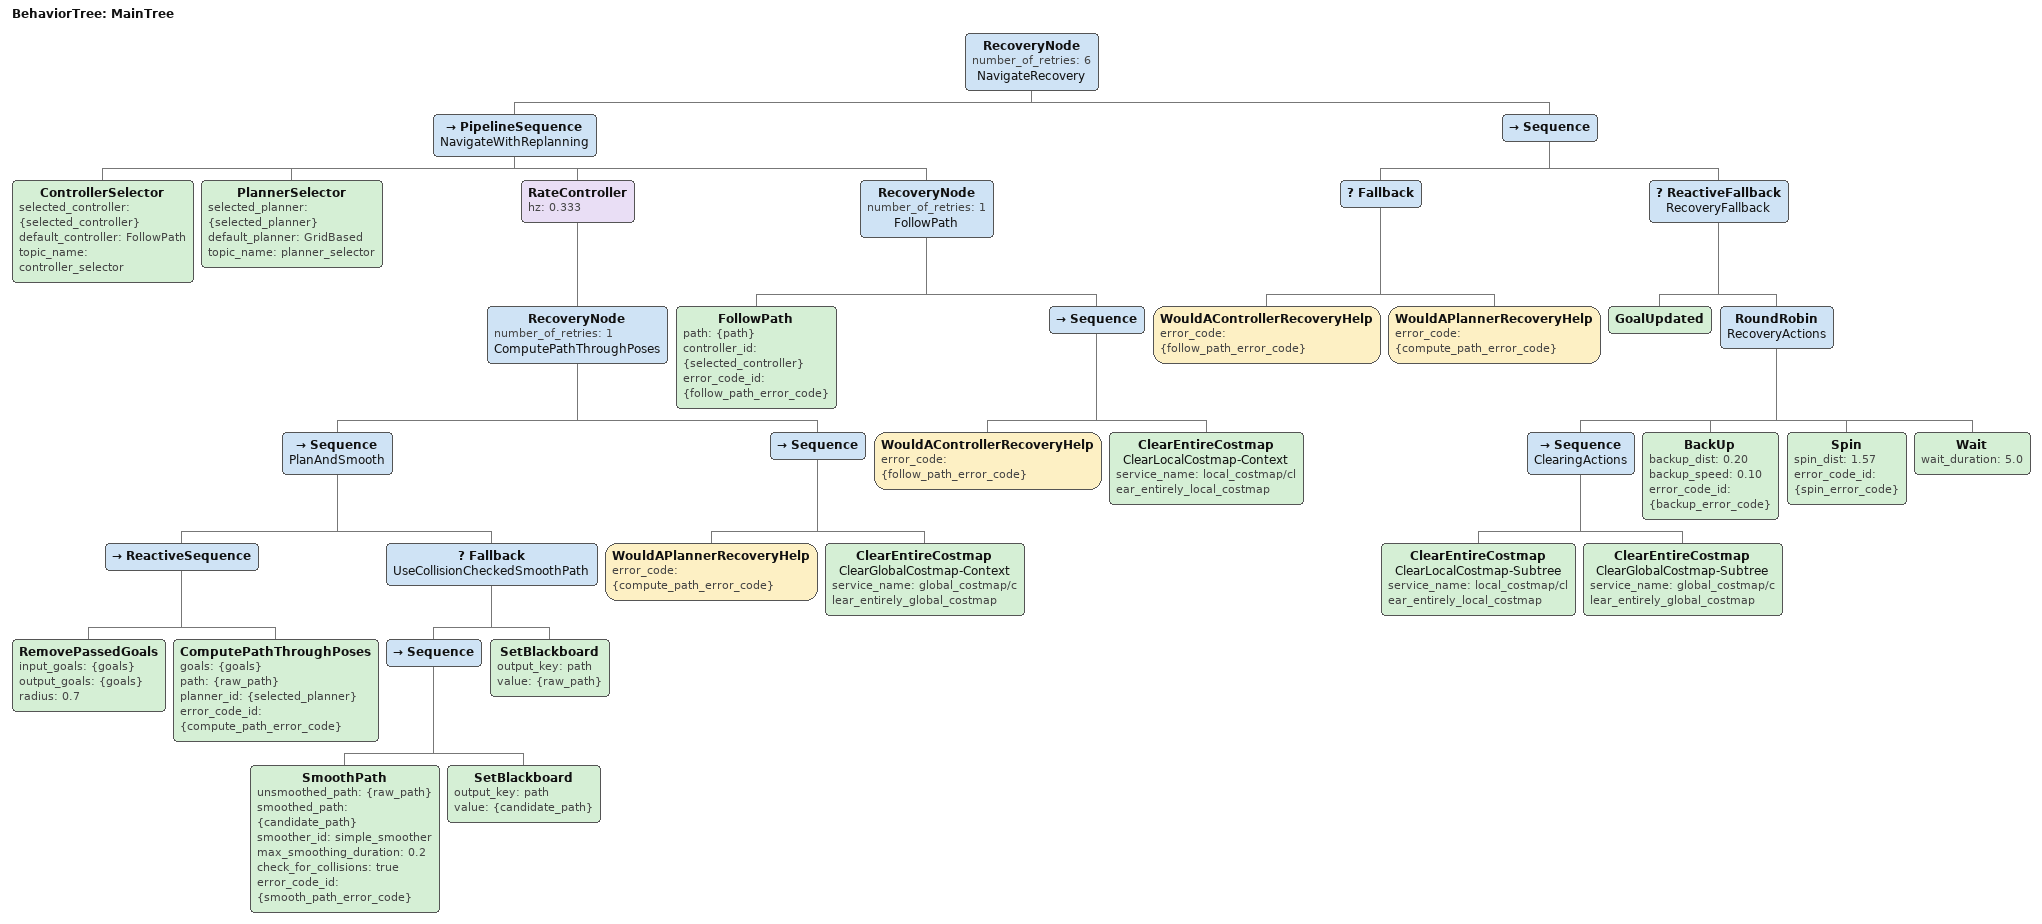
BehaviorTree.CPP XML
<!-- Adapted from Nav2 Jazzy (Apache-2.0): collision-checked smoothing and retreat before spin. -->
<root BTCPP_format="4" main_tree_to_execute="MainTree">
  <BehaviorTree ID="MainTree">
    <RecoveryNode number_of_retries="6" name="NavigateRecovery">
      <PipelineSequence name="NavigateWithReplanning">
        <ControllerSelector selected_controller="{selected_controller}" default_controller="FollowPath" topic_name="controller_selector" />
        <PlannerSelector selected_planner="{selected_planner}" default_planner="GridBased" topic_name="planner_selector" />
        <RateController hz="0.333">
          <RecoveryNode number_of_retries="1" name="ComputePathThroughPoses">
            <Sequence name="PlanAndSmooth">
              <ReactiveSequence>
                <RemovePassedGoals input_goals="{goals}" output_goals="{goals}" radius="0.7" />
                <ComputePathThroughPoses goals="{goals}" path="{raw_path}" planner_id="{selected_planner}" error_code_id="{compute_path_error_code}" />
              </ReactiveSequence>
              <Fallback name="UseCollisionCheckedSmoothPath">
                <Sequence>
                  <SmoothPath unsmoothed_path="{raw_path}" smoothed_path="{candidate_path}" smoother_id="simple_smoother" max_smoothing_duration="0.2" check_for_collisions="true" error_code_id="{smooth_path_error_code}" />
                  <SetBlackboard output_key="path" value="{candidate_path}" />
                </Sequence>
                <SetBlackboard output_key="path" value="{raw_path}" />
              </Fallback>
            </Sequence>
            <Sequence>
              <WouldAPlannerRecoveryHelp error_code="{compute_path_error_code}" />
              <ClearEntireCostmap name="ClearGlobalCostmap-Context" service_name="global_costmap/clear_entirely_global_costmap" />
            </Sequence>
          </RecoveryNode>
        </RateController>
        <RecoveryNode number_of_retries="1" name="FollowPath">
          <FollowPath path="{path}" controller_id="{selected_controller}" error_code_id="{follow_path_error_code}" />
          <Sequence>
            <WouldAControllerRecoveryHelp error_code="{follow_path_error_code}" />
            <ClearEntireCostmap name="ClearLocalCostmap-Context" service_name="local_costmap/clear_entirely_local_costmap" />
          </Sequence>
        </RecoveryNode>
      </PipelineSequence>
      <Sequence>
        <Fallback>
          <WouldAControllerRecoveryHelp error_code="{follow_path_error_code}" />
          <WouldAPlannerRecoveryHelp error_code="{compute_path_error_code}" />
        </Fallback>
        <ReactiveFallback name="RecoveryFallback">
          <GoalUpdated />
          <RoundRobin name="RecoveryActions">
            <Sequence name="ClearingActions">
              <ClearEntireCostmap name="ClearLocalCostmap-Subtree" service_name="local_costmap/clear_entirely_local_costmap" />
              <ClearEntireCostmap name="ClearGlobalCostmap-Subtree" service_name="global_costmap/clear_entirely_global_costmap" />
            </Sequence>
            <BackUp backup_dist="0.20" backup_speed="0.10" error_code_id="{backup_error_code}" />
            <Spin spin_dist="1.57" error_code_id="{spin_error_code}" />
            <Wait wait_duration="5.0" />
          </RoundRobin>
        </ReactiveFallback>
      </Sequence>
    </RecoveryNode>
  </BehaviorTree>
</root>
